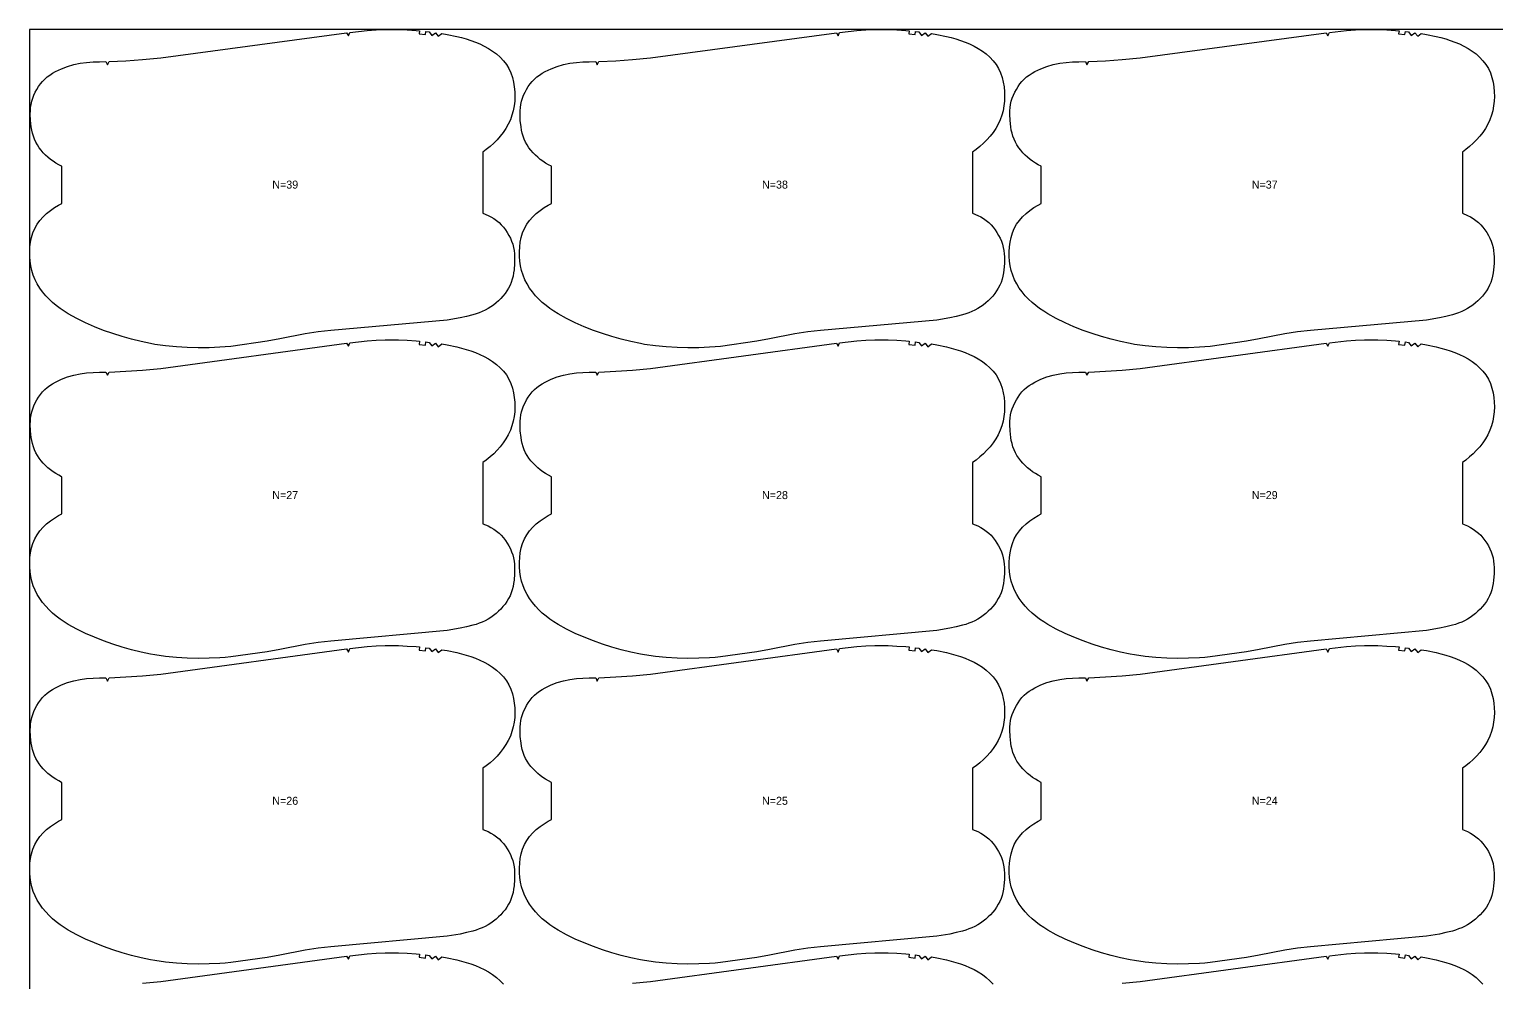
# Model space of a CAD drawing. Header units: inches. Extents: x 0 to 2044, y -95 to 1069.
# Drawn here: x 0 to 917, y 473 to 1069 of the extents above; entities that cross this region are included whole.
import ezdxf

# ---------------------------------------------------------------- set-up
doc = ezdxf.new("R2010")
doc.units = ezdxf.units.IN

msp = doc.modelspace()

# ---------------------------------------------------------------- linework, layer by layer
at = {"layer": '1'}
for points in [[(-0.2087, -94.9028), (2044.4475, -94.9028), (2044.4475, 1069.0008), (-0.2087, 1069.0008), (-0.2087, -94.9028)], [(241.3655, 1068.3598), (243.5704, 1068.1671), (243.3197, 1066.1828), (247.2881, 1065.6814), (247.5389, 1067.6656), (249.5231, 1067.4149), (251.2566, 1065.1799), (253.4915, 1066.9134), (255.225, 1064.6785), (257.46, 1066.412), (260.8331, 1065.8581), (266.8126, 1064.6025), (269.7756, 1063.8545), (272.7133, 1063.0165), (275.6169, 1062.08), (278.4787, 1061.0288), (281.288, 1059.8463), (284.03, 1058.5212), (286.6851, 1057.0459), (289.2383, 1055.4099), (291.6732, 1053.5983), (293.9493, 1051.6032), (296.0263, 1049.4206), (297.8661, 1047.0361), (299.4096, 1044.465), (300.65, 1041.7332), (301.6047, 1038.8964), (302.3072, 1035.9871), (302.7872, 1033.0329), (303.0633, 1030.0547), (303.1471, 1027.0719), (303.0283, 1024.0821), (302.693, 1021.1091), (302.1339, 1018.1731), (301.3372, 1015.2816), (300.3014, 1012.4702), (299.035, 1009.748), (297.5589, 1007.1307), (295.889, 1004.6193), (294.0451, 1002.2294), (292.0429, 999.9677), (289.9012, 997.83), (287.6399, 995.8114), (285.2783, 993.906), (283.1471, 992.3367), (283.1471, 954.114), (286.372, 952.7006), (288.2011, 951.7526), (289.9688, 950.7103), (291.6518, 949.5579), (293.2269, 948.2797), (294.6753, 946.868), (296.0044, 945.3383), (297.2259, 943.7141), (298.3516, 942.0188), (299.3883, 940.2709), (300.3201, 938.4747), (301.1265, 936.6297), (301.7868, 934.7353), (302.2877, 932.7908), (302.6423, 930.8097), (302.8712, 928.8059), (302.9954, 926.7927), (302.9877, 922.768), (302.6604, 918.7573), (302.3792, 916.7627), (302.0023, 914.7836), (301.5092, 912.8327), (300.8794, 910.9228), (300.1064, 909.0832), (299.1911, 907.3004), (298.145, 905.5787), (296.9798, 903.9223), (295.707, 902.3355), (294.3384, 900.8225), (292.8855, 899.3876), (291.3599, 898.035), (289.7542, 896.7564), (288.086, 895.5731), (286.3552, 894.4916), (284.5617, 893.5187), (282.7076, 892.6579), (280.803, 891.8983), (278.8604, 891.2264), (276.8921, 890.6279), (272.9062, 889.6027), (268.8804, 888.7569), (260.762, 887.3645), (188.1992, 880.8132), (180.1569, 879.9199), (172.1578, 878.6943), (156.2889, 875.5355), (148.329, 874.0943), (125.5792, 870.9218), (122.2031, 870.5956), (118.8176, 870.3614), (112.0402, 870.0689), (105.2575, 870), (98.4734, 870.1628), (91.6999, 870.5675), (84.9535, 871.2397), (78.2358, 872.1915), (75.5511, 872.6673), (69.5669, 873.8985), (63.63, 875.3644), (57.7577, 877.0451), (51.9422, 878.9066), (46.1846, 880.9337), (40.4991, 883.1438), (34.8986, 885.5705), (29.4283, 888.2549), (24.1273, 891.238), (21.555, 892.8543), (19.0489, 894.5666), (16.6216, 896.3875), (14.2905, 898.3252), (12.0747, 900.386), (9.994, 902.5756), (8.067, 904.899), (6.3095, 907.35), (4.7421, 909.9135), (3.3804, 912.5893), (2.2461, 915.3625), (1.3479, 918.2241), (0.6856, 921.1385), (0.2456, 924.0979), (0.0215, 927.0817), (0, 930.0655), (0.1709, 933.0516), (0.5464, 936.0209), (1.1458, 938.9531), (1.9999, 941.8219), (3.1431, 944.5958), (4.595, 947.2197), (6.3495, 949.6676), (8.3482, 951.922), (10.5525, 953.9963), (12.922, 955.8926), (15.4159, 957.6176), (18.0173, 959.1856), (20, 960.2316), (20, 983.4799), (19.9678, 983.4935), (18.141, 984.4025), (16.3732, 985.4223), (14.6643, 986.546), (13.0145, 987.7672), (11.4421, 989.0651), (9.9395, 990.4479), (8.5184, 991.9117), (7.1905, 993.4526), (5.9675, 995.0669), (4.8614, 996.7506), (3.8837, 998.5), (3.0463, 1000.3112), (2.3496, 1002.1977), (1.7879, 1004.13), (1.3414, 1006.0945), (0.99, 1008.078), (0.5215, 1012.0746), (0.3719, 1016.0965), (0.425, 1018.1129), (0.5831, 1020.1236), (0.8675, 1022.1158), (1.2995, 1024.0768), (1.8926, 1025.9934), (2.6334, 1027.8657), (3.5013, 1029.6936), (4.4757, 1031.477), (5.5409, 1033.211), (6.7044, 1034.8772), (7.9787, 1036.4528), (9.3764, 1037.9148), (10.9054, 1039.2477), (12.5467, 1040.4588), (14.2766, 1041.5628), (16.0711, 1042.5747), (19.7778, 1044.3577), (23.6167, 1045.8292), (27.5572, 1046.9857), (31.5688, 1047.8236), (35.5582, 1048.3468), (39.577, 1048.6346), (43.6159, 1048.7633), (47.6653, 1048.8094), (48.6137, 1046.8378), (49.6692, 1048.8877), (60.1296, 1049.3995), (70.5804, 1050.0795), (81.842, 1051.1214), (198.0418, 1066.8341), (199.151, 1064.953), (200.0273, 1067.0717), (210.7564, 1068.3005), (216.3901, 1068.7653), (222.0386, 1068.963), (227.6961, 1069.0008), (230.4248, 1068.9629), (235.8973, 1068.7014), (241.3655, 1068.3598)], [(547.3485, 1068.3598), (549.5534, 1068.1671), (549.3027, 1066.1828), (553.2711, 1065.6814), (553.5219, 1067.6656), (555.5061, 1067.4149), (557.2396, 1065.1799), (559.4745, 1066.9134), (561.208, 1064.6785), (563.443, 1066.412), (566.8161, 1065.8581), (572.7956, 1064.6025), (575.7586, 1063.8545), (578.6963, 1063.0165), (581.5999, 1062.08), (584.4617, 1061.0288), (587.271, 1059.8463), (590.013, 1058.5212), (592.6681, 1057.0459), (595.2213, 1055.4099), (597.6562, 1053.5983), (599.9323, 1051.6032), (602.0093, 1049.4206), (603.8491, 1047.0361), (605.3926, 1044.465), (606.633, 1041.7332), (607.5877, 1038.8964), (608.2902, 1035.9871), (608.7702, 1033.0329), (609.0463, 1030.0547), (609.1301, 1027.0719), (609.0113, 1024.0821), (608.676, 1021.1091), (608.1169, 1018.1731), (607.3202, 1015.2816), (606.2844, 1012.4702), (605.018, 1009.748), (603.5419, 1007.1307), (601.872, 1004.6193), (600.0281, 1002.2294), (598.0259, 999.9677), (595.8842, 997.83), (593.6229, 995.8114), (591.2613, 993.906), (589.1301, 992.3367), (589.1301, 954.114), (592.355, 952.7006), (594.1841, 951.7526), (595.9518, 950.7103), (597.6348, 949.5579), (599.2099, 948.2797), (600.6583, 946.868), (601.9874, 945.3383), (603.2089, 943.7141), (604.3346, 942.0188), (605.3713, 940.2709), (606.3031, 938.4747), (607.1095, 936.6297), (607.7698, 934.7353), (608.2707, 932.7908), (608.6253, 930.8097), (608.8542, 928.8059), (608.9784, 926.7927), (608.9707, 922.768), (608.6434, 918.7573), (608.3622, 916.7627), (607.9853, 914.7836), (607.4922, 912.8327), (606.8624, 910.9228), (606.0894, 909.0832), (605.1741, 907.3004), (604.128, 905.5787), (602.9628, 903.9223), (601.69, 902.3355), (600.3214, 900.8225), (598.8685, 899.3876), (597.3429, 898.035), (595.7372, 896.7564), (594.069, 895.5731), (592.3382, 894.4916), (590.5447, 893.5187), (588.6906, 892.6579), (586.786, 891.8983), (584.8434, 891.2264), (582.8751, 890.6279), (578.8892, 889.6027), (574.8634, 888.7569), (566.745, 887.3645), (494.1822, 880.8132), (486.1399, 879.9199), (478.1408, 878.6943), (462.2719, 875.5355), (454.312, 874.0943), (431.5622, 870.9218), (428.1861, 870.5956), (424.8006, 870.3614), (418.0232, 870.0689), (411.2405, 870), (404.4564, 870.1628), (397.6829, 870.5675), (390.9365, 871.2397), (384.2188, 872.1915), (381.5341, 872.6673), (375.5499, 873.8985), (369.613, 875.3644), (363.7407, 877.0451), (357.9252, 878.9066), (352.1676, 880.9337), (346.4821, 883.1438), (340.8816, 885.5705), (335.4113, 888.2549), (330.1103, 891.238), (327.538, 892.8543), (325.0319, 894.5666), (322.6046, 896.3875), (320.2735, 898.3252), (318.0577, 900.386), (315.977, 902.5756), (314.05, 904.899), (312.2925, 907.35), (310.7251, 909.9135), (309.3634, 912.5893), (308.2291, 915.3625), (307.3309, 918.2241), (306.6686, 921.1385), (306.2286, 924.0979), (306.0045, 927.0817), (305.983, 930.0655), (306.1539, 933.0516), (306.5294, 936.0209), (307.1288, 938.9531), (307.9829, 941.8219), (309.1261, 944.5958), (310.578, 947.2197), (312.3325, 949.6676), (314.3312, 951.922), (316.5355, 953.9963), (318.905, 955.8926), (321.3989, 957.6176), (324.0003, 959.1856), (325.983, 960.2316), (325.983, 983.4799), (325.9508, 983.4935), (324.124, 984.4025), (322.3562, 985.4223), (320.6473, 986.546), (318.9975, 987.7672), (317.4251, 989.0651), (315.9225, 990.4479), (314.5014, 991.9117), (313.1735, 993.4526), (311.9505, 995.0669), (310.8444, 996.7506), (309.8667, 998.5), (309.0293, 1000.3112), (308.3326, 1002.1977), (307.7709, 1004.13), (307.3244, 1006.0945), (306.973, 1008.078), (306.5045, 1012.0746), (306.3549, 1016.0965), (306.408, 1018.1129), (306.5661, 1020.1236), (306.8505, 1022.1158), (307.2825, 1024.0768), (307.8756, 1025.9934), (308.6164, 1027.8657), (309.4843, 1029.6936), (310.4587, 1031.477), (311.5239, 1033.211), (312.6874, 1034.8772), (313.9617, 1036.4528), (315.3594, 1037.9148), (316.8884, 1039.2477), (318.5297, 1040.4588), (320.2596, 1041.5628), (322.0541, 1042.5747), (325.7608, 1044.3577), (329.5997, 1045.8292), (333.5402, 1046.9857), (337.5518, 1047.8236), (341.5412, 1048.3468), (345.56, 1048.6346), (349.5989, 1048.7633), (353.6483, 1048.8094), (354.5967, 1046.8378), (355.6522, 1048.8877), (366.1126, 1049.3995), (376.5634, 1050.0795), (387.825, 1051.1214), (504.0248, 1066.8341), (505.134, 1064.953), (506.0103, 1067.0717), (516.7394, 1068.3005), (522.3731, 1068.7653), (528.0216, 1068.963), (533.6791, 1069.0008), (536.4078, 1068.9629), (541.8803, 1068.7014), (547.3485, 1068.3598)], [(853.3315, 1068.3598), (855.5364, 1068.1671), (855.2857, 1066.1828), (859.2541, 1065.6814), (859.5049, 1067.6656), (861.4891, 1067.4149), (863.2226, 1065.1799), (865.4575, 1066.9134), (867.191, 1064.6785), (869.426, 1066.412), (872.7991, 1065.8581), (878.7786, 1064.6025), (881.7416, 1063.8545), (884.6793, 1063.0165), (887.5829, 1062.08), (890.4447, 1061.0288), (893.254, 1059.8463), (895.996, 1058.5212), (898.6511, 1057.0459), (901.2043, 1055.4099), (903.6392, 1053.5983), (905.9153, 1051.6032), (907.9923, 1049.4206), (909.8321, 1047.0361), (911.3756, 1044.465), (912.616, 1041.7332), (913.5707, 1038.8964), (914.2732, 1035.9871), (914.7532, 1033.0329), (915.0293, 1030.0547), (915.1131, 1027.0719), (914.9943, 1024.0821), (914.659, 1021.1091), (914.0999, 1018.1731), (913.3032, 1015.2816), (912.2674, 1012.4702), (911.001, 1009.748), (909.5249, 1007.1307), (907.855, 1004.6193), (906.0111, 1002.2294), (904.0089, 999.9677), (901.8672, 997.83), (899.6059, 995.8114), (897.2443, 993.906), (895.1131, 992.3367), (895.1131, 954.114), (898.338, 952.7006), (900.1671, 951.7526), (901.9348, 950.7103), (903.6178, 949.5579), (905.1929, 948.2797), (906.6413, 946.868), (907.9704, 945.3383), (909.1919, 943.7141), (910.3176, 942.0188), (911.3543, 940.2709), (912.2861, 938.4747), (913.0925, 936.6297), (913.7528, 934.7353), (914.2537, 932.7908), (914.6083, 930.8097), (914.8372, 928.8059), (914.9614, 926.7927), (914.9537, 922.768), (914.6264, 918.7573), (914.3452, 916.7627), (913.9683, 914.7836), (913.4752, 912.8327), (912.8454, 910.9228), (912.0724, 909.0832), (911.1571, 907.3004), (910.111, 905.5787), (908.9458, 903.9223), (907.673, 902.3355), (906.3044, 900.8225), (904.8515, 899.3876), (903.3259, 898.035), (901.7202, 896.7564), (900.052, 895.5731), (898.3212, 894.4916), (896.5277, 893.5187), (894.6736, 892.6579), (892.769, 891.8983), (890.8264, 891.2264), (888.8581, 890.6279), (884.8722, 889.6027), (880.8464, 888.7569), (872.728, 887.3645), (800.1652, 880.8132), (792.1229, 879.9199), (784.1238, 878.6943), (768.2549, 875.5355), (760.295, 874.0943), (737.5452, 870.9218), (734.1691, 870.5956), (730.7836, 870.3614), (724.0062, 870.0689), (717.2235, 870), (710.4394, 870.1628), (703.6659, 870.5675), (696.9195, 871.2397), (690.2018, 872.1915), (687.5171, 872.6673), (681.5329, 873.8985), (675.596, 875.3644), (669.7237, 877.0451), (663.9082, 878.9066), (658.1506, 880.9337), (652.4651, 883.1438), (646.8646, 885.5705), (641.3943, 888.2549), (636.0933, 891.238), (633.521, 892.8543), (631.0149, 894.5666), (628.5876, 896.3875), (626.2565, 898.3252), (624.0407, 900.386), (621.96, 902.5756), (620.033, 904.899), (618.2755, 907.35), (616.7081, 909.9135), (615.3464, 912.5893), (614.2121, 915.3625), (613.3139, 918.2241), (612.6516, 921.1385), (612.2116, 924.0979), (611.9875, 927.0817), (611.966, 930.0655), (612.1369, 933.0516), (612.5124, 936.0209), (613.1118, 938.9531), (613.9659, 941.8219), (615.1091, 944.5958), (616.561, 947.2197), (618.3155, 949.6676), (620.3142, 951.922), (622.5185, 953.9963), (624.888, 955.8926), (627.3819, 957.6176), (629.9833, 959.1856), (631.966, 960.2316), (631.966, 983.4799), (631.9338, 983.4935), (630.107, 984.4025), (628.3392, 985.4223), (626.6303, 986.546), (624.9805, 987.7672), (623.4081, 989.0651), (621.9055, 990.4479), (620.4844, 991.9117), (619.1565, 993.4526), (617.9335, 995.0669), (616.8274, 996.7506), (615.8497, 998.5), (615.0123, 1000.3112), (614.3156, 1002.1977), (613.7539, 1004.13), (613.3074, 1006.0945), (612.956, 1008.078), (612.4875, 1012.0746), (612.3379, 1016.0965), (612.391, 1018.1129), (612.5491, 1020.1236), (612.8335, 1022.1158), (613.2655, 1024.0768), (613.8586, 1025.9934), (614.5994, 1027.8657), (615.4673, 1029.6936), (616.4417, 1031.477), (617.5069, 1033.211), (618.6704, 1034.8772), (619.9447, 1036.4528), (621.3424, 1037.9148), (622.8714, 1039.2477), (624.5127, 1040.4588), (626.2426, 1041.5628), (628.0371, 1042.5747), (631.7438, 1044.3577), (635.5827, 1045.8292), (639.5232, 1046.9857), (643.5348, 1047.8236), (647.5242, 1048.3468), (651.543, 1048.6346), (655.5819, 1048.7633), (659.6313, 1048.8094), (660.5797, 1046.8378), (661.6352, 1048.8877), (672.0956, 1049.3995), (682.5464, 1050.0795), (693.808, 1051.1214), (810.0078, 1066.8341), (811.117, 1064.953), (811.9933, 1067.0717), (822.7224, 1068.3005), (828.3561, 1068.7653), (834.0046, 1068.963), (839.6621, 1069.0008), (842.3908, 1068.9629), (847.8633, 1068.7014), (853.3315, 1068.3598)], [(241.3655, 874.3598), (243.5704, 874.1671), (243.3197, 872.1828), (247.2881, 871.6814), (247.5389, 873.6656), (249.5231, 873.4149), (251.2566, 871.1799), (253.4915, 872.9134), (255.225, 870.6785), (257.46, 872.412), (260.8331, 871.8581), (266.8126, 870.6025), (269.7756, 869.8545), (272.7133, 869.0165), (275.6169, 868.08), (278.4787, 867.0288), (281.288, 865.8463), (284.03, 864.5212), (286.6851, 863.0459), (289.2383, 861.4099), (291.6732, 859.5983), (293.9493, 857.6032), (296.0263, 855.4206), (297.8661, 853.0361), (299.4096, 850.465), (300.65, 847.7332), (301.6047, 844.8964), (302.3072, 841.9871), (302.7872, 839.0329), (303.0633, 836.0547), (303.1471, 833.0719), (303.0283, 830.0821), (302.693, 827.1091), (302.1339, 824.1731), (301.3372, 821.2816), (300.3014, 818.4702), (299.035, 815.748), (297.5589, 813.1307), (295.889, 810.6193), (294.0451, 808.2294), (292.0429, 805.9677), (289.9012, 803.83), (287.6399, 801.8114), (285.2783, 799.906), (283.1471, 798.3367), (283.1471, 760.114), (286.372, 758.7006), (288.2011, 757.7526), (289.9688, 756.7103), (291.6518, 755.5579), (293.2269, 754.2797), (294.6753, 752.868), (296.0044, 751.3383), (297.2259, 749.7141), (298.3516, 748.0188), (299.3883, 746.2709), (300.3201, 744.4747), (301.1265, 742.6297), (301.7868, 740.7353), (302.2877, 738.7908), (302.6423, 736.8097), (302.8712, 734.8059), (302.9954, 732.7927), (302.9877, 728.768), (302.6604, 724.7573), (302.3792, 722.7627), (302.0023, 720.7836), (301.5092, 718.8327), (300.8794, 716.9228), (300.1064, 715.0832), (299.1911, 713.3004), (298.145, 711.5787), (296.9798, 709.9223), (295.707, 708.3355), (294.3384, 706.8225), (292.8855, 705.3876), (291.3599, 704.035), (289.7542, 702.7564), (288.086, 701.5731), (286.3552, 700.4916), (284.5617, 699.5187), (282.7076, 698.6579), (280.803, 697.8983), (278.8604, 697.2264), (276.8921, 696.6279), (272.9062, 695.6027), (268.8804, 694.7569), (260.762, 693.3645), (188.1992, 686.8132), (180.1569, 685.9199), (172.1578, 684.6943), (156.2889, 681.5355), (148.329, 680.0943), (125.5792, 676.9218), (122.2031, 676.5956), (118.8176, 676.3614), (112.0402, 676.0689), (105.2575, 676), (98.4734, 676.1628), (91.6999, 676.5675), (84.9535, 677.2397), (78.2358, 678.1915), (75.5511, 678.6673), (69.5669, 679.8985), (63.63, 681.3644), (57.7577, 683.0451), (51.9422, 684.9066), (46.1846, 686.9337), (40.4991, 689.1438), (34.8986, 691.5705), (29.4283, 694.2549), (24.1273, 697.238), (21.555, 698.8543), (19.0489, 700.5666), (16.6216, 702.3875), (14.2905, 704.3252), (12.0747, 706.386), (9.994, 708.5756), (8.067, 710.899), (6.3095, 713.35), (4.7421, 715.9135), (3.3804, 718.5893), (2.2461, 721.3625), (1.3479, 724.2241), (0.6856, 727.1385), (0.2456, 730.0979), (0.0215, 733.0817), (0, 736.0655), (0.1709, 739.0516), (0.5464, 742.0209), (1.1458, 744.9531), (1.9999, 747.8219), (3.1431, 750.5958), (4.595, 753.2197), (6.3495, 755.6676), (8.3482, 757.922), (10.5525, 759.9963), (12.922, 761.8926), (15.4159, 763.6176), (18.0173, 765.1856), (20, 766.2316), (20, 789.4799), (19.9678, 789.4935), (18.141, 790.4025), (16.3732, 791.4223), (14.6643, 792.546), (13.0145, 793.7672), (11.4421, 795.0651), (9.9395, 796.4479), (8.5184, 797.9117), (7.1905, 799.4526), (5.9675, 801.0669), (4.8614, 802.7506), (3.8837, 804.5), (3.0463, 806.3112), (2.3496, 808.1977), (1.7879, 810.13), (1.3414, 812.0945), (0.99, 814.078), (0.5215, 818.0746), (0.3719, 822.0965), (0.425, 824.1129), (0.5831, 826.1236), (0.8675, 828.1158), (1.2995, 830.0768), (1.8926, 831.9934), (2.6334, 833.8657), (3.5013, 835.6936), (4.4757, 837.477), (5.5409, 839.211), (6.7044, 840.8772), (7.9787, 842.4528), (9.3764, 843.9148), (10.9054, 845.2477), (12.5467, 846.4588), (14.2766, 847.5628), (16.0711, 848.5747), (19.7778, 850.3577), (23.6167, 851.8292), (27.5572, 852.9857), (31.5688, 853.8236), (35.5582, 854.3468), (39.577, 854.6346), (43.6159, 854.7633), (47.6653, 854.8094), (48.6137, 852.8378), (49.6692, 854.8877), (60.1296, 855.3995), (70.5804, 856.0795), (81.842, 857.1214), (198.0418, 872.8341), (199.151, 870.953), (200.0273, 873.0717), (210.7564, 874.3005), (216.3901, 874.7653), (222.0386, 874.963), (227.6961, 875.0008), (230.4248, 874.9629), (235.8973, 874.7014), (241.3655, 874.3598)], [(547.3485, 874.3598), (549.5534, 874.1671), (549.3027, 872.1828), (553.2711, 871.6814), (553.5219, 873.6656), (555.5061, 873.4149), (557.2396, 871.1799), (559.4745, 872.9134), (561.208, 870.6785), (563.443, 872.412), (566.8161, 871.8581), (572.7956, 870.6025), (575.7586, 869.8545), (578.6963, 869.0165), (581.5999, 868.08), (584.4617, 867.0288), (587.271, 865.8463), (590.013, 864.5212), (592.6681, 863.0459), (595.2213, 861.4099), (597.6562, 859.5983), (599.9323, 857.6032), (602.0093, 855.4206), (603.8491, 853.0361), (605.3926, 850.465), (606.633, 847.7332), (607.5877, 844.8964), (608.2902, 841.9871), (608.7702, 839.0329), (609.0463, 836.0547), (609.1301, 833.0719), (609.0113, 830.0821), (608.676, 827.1091), (608.1169, 824.1731), (607.3202, 821.2816), (606.2844, 818.4702), (605.018, 815.748), (603.5419, 813.1307), (601.872, 810.6193), (600.0281, 808.2294), (598.0259, 805.9677), (595.8842, 803.83), (593.6229, 801.8114), (591.2613, 799.906), (589.1301, 798.3367), (589.1301, 760.114), (592.355, 758.7006), (594.1841, 757.7526), (595.9518, 756.7103), (597.6348, 755.5579), (599.2099, 754.2797), (600.6583, 752.868), (601.9874, 751.3383), (603.2089, 749.7141), (604.3346, 748.0188), (605.3713, 746.2709), (606.3031, 744.4747), (607.1095, 742.6297), (607.7698, 740.7353), (608.2707, 738.7908), (608.6253, 736.8097), (608.8542, 734.8059), (608.9784, 732.7927), (608.9707, 728.768), (608.6434, 724.7573), (608.3622, 722.7627), (607.9853, 720.7836), (607.4922, 718.8327), (606.8624, 716.9228), (606.0894, 715.0832), (605.1741, 713.3004), (604.128, 711.5787), (602.9628, 709.9223), (601.69, 708.3355), (600.3214, 706.8225), (598.8685, 705.3876), (597.3429, 704.035), (595.7372, 702.7564), (594.069, 701.5731), (592.3382, 700.4916), (590.5447, 699.5187), (588.6906, 698.6579), (586.786, 697.8983), (584.8434, 697.2264), (582.8751, 696.6279), (578.8892, 695.6027), (574.8634, 694.7569), (566.745, 693.3645), (494.1822, 686.8132), (486.1399, 685.9199), (478.1408, 684.6943), (462.2719, 681.5355), (454.312, 680.0943), (431.5622, 676.9218), (428.1861, 676.5956), (424.8006, 676.3614), (418.0232, 676.0689), (411.2405, 676), (404.4564, 676.1628), (397.6829, 676.5675), (390.9365, 677.2397), (384.2188, 678.1915), (381.5341, 678.6673), (375.5499, 679.8985), (369.613, 681.3644), (363.7407, 683.0451), (357.9252, 684.9066), (352.1676, 686.9337), (346.4821, 689.1438), (340.8816, 691.5705), (335.4113, 694.2549), (330.1103, 697.238), (327.538, 698.8543), (325.0319, 700.5666), (322.6046, 702.3875), (320.2735, 704.3252), (318.0577, 706.386), (315.977, 708.5756), (314.05, 710.899), (312.2925, 713.35), (310.7251, 715.9135), (309.3634, 718.5893), (308.2291, 721.3625), (307.3309, 724.2241), (306.6686, 727.1385), (306.2286, 730.0979), (306.0045, 733.0817), (305.983, 736.0655), (306.1539, 739.0516), (306.5294, 742.0209), (307.1288, 744.9531), (307.9829, 747.8219), (309.1261, 750.5958), (310.578, 753.2197), (312.3325, 755.6676), (314.3312, 757.922), (316.5355, 759.9963), (318.905, 761.8926), (321.3989, 763.6176), (324.0003, 765.1856), (325.983, 766.2316), (325.983, 789.4799), (325.9508, 789.4935), (324.124, 790.4025), (322.3562, 791.4223), (320.6473, 792.546), (318.9975, 793.7672), (317.4251, 795.0651), (315.9225, 796.4479), (314.5014, 797.9117), (313.1735, 799.4526), (311.9505, 801.0669), (310.8444, 802.7506), (309.8667, 804.5), (309.0293, 806.3112), (308.3326, 808.1977), (307.7709, 810.13), (307.3244, 812.0945), (306.973, 814.078), (306.5045, 818.0746), (306.3549, 822.0965), (306.408, 824.1129), (306.5661, 826.1236), (306.8505, 828.1158), (307.2825, 830.0768), (307.8756, 831.9934), (308.6164, 833.8657), (309.4843, 835.6936), (310.4587, 837.477), (311.5239, 839.211), (312.6874, 840.8772), (313.9617, 842.4528), (315.3594, 843.9148), (316.8884, 845.2477), (318.5297, 846.4588), (320.2596, 847.5628), (322.0541, 848.5747), (325.7608, 850.3577), (329.5997, 851.8292), (333.5402, 852.9857), (337.5518, 853.8236), (341.5412, 854.3468), (345.56, 854.6346), (349.5989, 854.7633), (353.6483, 854.8094), (354.5967, 852.8378), (355.6522, 854.8877), (366.1126, 855.3995), (376.5634, 856.0795), (387.825, 857.1214), (504.0248, 872.8341), (505.134, 870.953), (506.0103, 873.0717), (516.7394, 874.3005), (522.3731, 874.7653), (528.0216, 874.963), (533.6791, 875.0008), (536.4078, 874.9629), (541.8803, 874.7014), (547.3485, 874.3598)], [(853.3315, 874.3598), (855.5364, 874.1671), (855.2857, 872.1828), (859.2541, 871.6814), (859.5049, 873.6656), (861.4891, 873.4149), (863.2226, 871.1799), (865.4575, 872.9134), (867.191, 870.6785), (869.426, 872.412), (872.7991, 871.8581), (878.7786, 870.6025), (881.7416, 869.8545), (884.6793, 869.0165), (887.5829, 868.08), (890.4447, 867.0288), (893.254, 865.8463), (895.996, 864.5212), (898.6511, 863.0459), (901.2043, 861.4099), (903.6392, 859.5983), (905.9153, 857.6032), (907.9923, 855.4206), (909.8321, 853.0361), (911.3756, 850.465), (912.616, 847.7332), (913.5707, 844.8964), (914.2732, 841.9871), (914.7532, 839.0329), (915.0293, 836.0547), (915.1131, 833.0719), (914.9943, 830.0821), (914.659, 827.1091), (914.0999, 824.1731), (913.3032, 821.2816), (912.2674, 818.4702), (911.001, 815.748), (909.5249, 813.1307), (907.855, 810.6193), (906.0111, 808.2294), (904.0089, 805.9677), (901.8672, 803.83), (899.6059, 801.8114), (897.2443, 799.906), (895.1131, 798.3367), (895.1131, 760.114), (898.338, 758.7006), (900.1671, 757.7526), (901.9348, 756.7103), (903.6178, 755.5579), (905.1929, 754.2797), (906.6413, 752.868), (907.9704, 751.3383), (909.1919, 749.7141), (910.3176, 748.0188), (911.3543, 746.2709), (912.2861, 744.4747), (913.0925, 742.6297), (913.7528, 740.7353), (914.2537, 738.7908), (914.6083, 736.8097), (914.8372, 734.8059), (914.9614, 732.7927), (914.9537, 728.768), (914.6264, 724.7573), (914.3452, 722.7627), (913.9683, 720.7836), (913.4752, 718.8327), (912.8454, 716.9228), (912.0724, 715.0832), (911.1571, 713.3004), (910.111, 711.5787), (908.9458, 709.9223), (907.673, 708.3355), (906.3044, 706.8225), (904.8515, 705.3876), (903.3259, 704.035), (901.7202, 702.7564), (900.052, 701.5731), (898.3212, 700.4916), (896.5277, 699.5187), (894.6736, 698.6579), (892.769, 697.8983), (890.8264, 697.2264), (888.8581, 696.6279), (884.8722, 695.6027), (880.8464, 694.7569), (872.728, 693.3645), (800.1652, 686.8132), (792.1229, 685.9199), (784.1238, 684.6943), (768.2549, 681.5355), (760.295, 680.0943), (737.5452, 676.9218), (734.1691, 676.5956), (730.7836, 676.3614), (724.0062, 676.0689), (717.2235, 676), (710.4394, 676.1628), (703.6659, 676.5675), (696.9195, 677.2397), (690.2018, 678.1915), (687.5171, 678.6673), (681.5329, 679.8985), (675.596, 681.3644), (669.7237, 683.0451), (663.9082, 684.9066), (658.1506, 686.9337), (652.4651, 689.1438), (646.8646, 691.5705), (641.3943, 694.2549), (636.0933, 697.238), (633.521, 698.8543), (631.0149, 700.5666), (628.5876, 702.3875), (626.2565, 704.3252), (624.0407, 706.386), (621.96, 708.5756), (620.033, 710.899), (618.2755, 713.35), (616.7081, 715.9135), (615.3464, 718.5893), (614.2121, 721.3625), (613.3139, 724.2241), (612.6516, 727.1385), (612.2116, 730.0979), (611.9875, 733.0817), (611.966, 736.0655), (612.1369, 739.0516), (612.5124, 742.0209), (613.1118, 744.9531), (613.9659, 747.8219), (615.1091, 750.5958), (616.561, 753.2197), (618.3155, 755.6676), (620.3142, 757.922), (622.5185, 759.9963), (624.888, 761.8926), (627.3819, 763.6176), (629.9833, 765.1856), (631.966, 766.2316), (631.966, 789.4799), (631.9338, 789.4935), (630.107, 790.4025), (628.3392, 791.4223), (626.6303, 792.546), (624.9805, 793.7672), (623.4081, 795.0651), (621.9055, 796.4479), (620.4844, 797.9117), (619.1565, 799.4526), (617.9335, 801.0669), (616.8274, 802.7506), (615.8497, 804.5), (615.0123, 806.3112), (614.3156, 808.1977), (613.7539, 810.13), (613.3074, 812.0945), (612.956, 814.078), (612.4875, 818.0746), (612.3379, 822.0965), (612.391, 824.1129), (612.5491, 826.1236), (612.8335, 828.1158), (613.2655, 830.0768), (613.8586, 831.9934), (614.5994, 833.8657), (615.4673, 835.6936), (616.4417, 837.477), (617.5069, 839.211), (618.6704, 840.8772), (619.9447, 842.4528), (621.3424, 843.9148), (622.8714, 845.2477), (624.5127, 846.4588), (626.2426, 847.5628), (628.0371, 848.5747), (631.7438, 850.3577), (635.5827, 851.8292), (639.5232, 852.9857), (643.5348, 853.8236), (647.5242, 854.3468), (651.543, 854.6346), (655.5819, 854.7633), (659.6313, 854.8094), (660.5797, 852.8378), (661.6352, 854.8877), (672.0956, 855.3995), (682.5464, 856.0795), (693.808, 857.1214), (810.0078, 872.8341), (811.117, 870.953), (811.9933, 873.0717), (822.7224, 874.3005), (828.3561, 874.7653), (834.0046, 874.963), (839.6621, 875.0008), (842.3908, 874.9629), (847.8633, 874.7014), (853.3315, 874.3598)], [(241.3655, 683.3598), (243.5704, 683.1671), (243.3197, 681.1828), (247.2881, 680.6814), (247.5389, 682.6656), (249.5231, 682.4149), (251.2566, 680.1799), (253.4915, 681.9134), (255.225, 679.6785), (257.46, 681.412), (260.8331, 680.8581), (266.8126, 679.6025), (269.7756, 678.8545), (272.7133, 678.0165), (275.6169, 677.08), (278.4787, 676.0288), (281.288, 674.8463), (284.03, 673.5212), (286.6851, 672.0459), (289.2383, 670.4099), (291.6732, 668.5983), (293.9493, 666.6032), (296.0263, 664.4206), (297.8661, 662.0361), (299.4096, 659.465), (300.65, 656.7332), (301.6047, 653.8964), (302.3072, 650.9871), (302.7872, 648.0329), (303.0633, 645.0547), (303.1471, 642.0719), (303.0283, 639.0821), (302.693, 636.1091), (302.1339, 633.1731), (301.3372, 630.2816), (300.3014, 627.4702), (299.035, 624.748), (297.5589, 622.1307), (295.889, 619.6193), (294.0451, 617.2294), (292.0429, 614.9677), (289.9012, 612.83), (287.6399, 610.8114), (285.2783, 608.906), (283.1471, 607.3367), (283.1471, 569.114), (286.372, 567.7006), (288.2011, 566.7526), (289.9688, 565.7103), (291.6518, 564.5579), (293.2269, 563.2797), (294.6753, 561.868), (296.0044, 560.3383), (297.2259, 558.7141), (298.3516, 557.0188), (299.3883, 555.2709), (300.3201, 553.4747), (301.1265, 551.6297), (301.7868, 549.7353), (302.2877, 547.7908), (302.6423, 545.8097), (302.8712, 543.8059), (302.9954, 541.7927), (302.9877, 537.768), (302.6604, 533.7573), (302.3792, 531.7627), (302.0023, 529.7836), (301.5092, 527.8327), (300.8794, 525.9228), (300.1064, 524.0832), (299.1911, 522.3004), (298.145, 520.5787), (296.9798, 518.9223), (295.707, 517.3355), (294.3384, 515.8225), (292.8855, 514.3876), (291.3599, 513.035), (289.7542, 511.7564), (288.086, 510.5731), (286.3552, 509.4916), (284.5617, 508.5187), (282.7076, 507.6579), (280.803, 506.8983), (278.8604, 506.2264), (276.8921, 505.6279), (272.9062, 504.6027), (268.8804, 503.7569), (260.762, 502.3645), (188.1992, 495.8132), (180.1569, 494.9199), (172.1578, 493.6943), (156.2889, 490.5355), (148.329, 489.0943), (125.5792, 485.9218), (122.2031, 485.5956), (118.8176, 485.3614), (112.0402, 485.0689), (105.2575, 485), (98.4734, 485.1628), (91.6999, 485.5675), (84.9535, 486.2397), (78.2358, 487.1915), (75.5511, 487.6673), (69.5669, 488.8985), (63.63, 490.3644), (57.7577, 492.0451), (51.9422, 493.9066), (46.1846, 495.9337), (40.4991, 498.1438), (34.8986, 500.5705), (29.4283, 503.2549), (24.1273, 506.238), (21.555, 507.8543), (19.0489, 509.5666), (16.6216, 511.3875), (14.2905, 513.3252), (12.0747, 515.386), (9.994, 517.5756), (8.067, 519.899), (6.3095, 522.35), (4.7421, 524.9135), (3.3804, 527.5893), (2.2461, 530.3625), (1.3479, 533.2241), (0.6856, 536.1385), (0.2456, 539.0979), (0.0215, 542.0817), (0, 545.0655), (0.1709, 548.0516), (0.5464, 551.0209), (1.1458, 553.9531), (1.9999, 556.8219), (3.1431, 559.5958), (4.595, 562.2197), (6.3495, 564.6676), (8.3482, 566.922), (10.5525, 568.9963), (12.922, 570.8926), (15.4159, 572.6176), (18.0173, 574.1856), (20, 575.2316), (20, 598.4799), (19.9678, 598.4935), (18.141, 599.4025), (16.3732, 600.4223), (14.6643, 601.546), (13.0145, 602.7672), (11.4421, 604.0651), (9.9395, 605.4479), (8.5184, 606.9117), (7.1905, 608.4526), (5.9675, 610.0669), (4.8614, 611.7506), (3.8837, 613.5), (3.0463, 615.3112), (2.3496, 617.1977), (1.7879, 619.13), (1.3414, 621.0945), (0.99, 623.078), (0.5215, 627.0746), (0.3719, 631.0965), (0.425, 633.1129), (0.5831, 635.1236), (0.8675, 637.1158), (1.2995, 639.0768), (1.8926, 640.9934), (2.6334, 642.8657), (3.5013, 644.6936), (4.4757, 646.477), (5.5409, 648.211), (6.7044, 649.8772), (7.9787, 651.4528), (9.3764, 652.9148), (10.9054, 654.2477), (12.5467, 655.4588), (14.2766, 656.5628), (16.0711, 657.5747), (19.7778, 659.3577), (23.6167, 660.8292), (27.5572, 661.9857), (31.5688, 662.8236), (35.5582, 663.3468), (39.577, 663.6346), (43.6159, 663.7633), (47.6653, 663.8094), (48.6137, 661.8378), (49.6692, 663.8877), (60.1296, 664.3995), (70.5804, 665.0795), (81.842, 666.1214), (198.0418, 681.8341), (199.151, 679.953), (200.0273, 682.0717), (210.7564, 683.3005), (216.3901, 683.7653), (222.0386, 683.963), (227.6961, 684.0008), (230.4248, 683.9629), (235.8973, 683.7014), (241.3655, 683.3598)], [(547.3485, 683.3598), (549.5534, 683.1671), (549.3027, 681.1828), (553.2711, 680.6814), (553.5219, 682.6656), (555.5061, 682.4149), (557.2396, 680.1799), (559.4745, 681.9134), (561.208, 679.6785), (563.443, 681.412), (566.8161, 680.8581), (572.7956, 679.6025), (575.7586, 678.8545), (578.6963, 678.0165), (581.5999, 677.08), (584.4617, 676.0288), (587.271, 674.8463), (590.013, 673.5212), (592.6681, 672.0459), (595.2213, 670.4099), (597.6562, 668.5983), (599.9323, 666.6032), (602.0093, 664.4206), (603.8491, 662.0361), (605.3926, 659.465), (606.633, 656.7332), (607.5877, 653.8964), (608.2902, 650.9871), (608.7702, 648.0329), (609.0463, 645.0547), (609.1301, 642.0719), (609.0113, 639.0821), (608.676, 636.1091), (608.1169, 633.1731), (607.3202, 630.2816), (606.2844, 627.4702), (605.018, 624.748), (603.5419, 622.1307), (601.872, 619.6193), (600.0281, 617.2294), (598.0259, 614.9677), (595.8842, 612.83), (593.6229, 610.8114), (591.2613, 608.906), (589.1301, 607.3367), (589.1301, 569.114), (592.355, 567.7006), (594.1841, 566.7526), (595.9518, 565.7103), (597.6348, 564.5579), (599.2099, 563.2797), (600.6583, 561.868), (601.9874, 560.3383), (603.2089, 558.7141), (604.3346, 557.0188), (605.3713, 555.2709), (606.3031, 553.4747), (607.1095, 551.6297), (607.7698, 549.7353), (608.2707, 547.7908), (608.6253, 545.8097), (608.8542, 543.8059), (608.9784, 541.7927), (608.9707, 537.768), (608.6434, 533.7573), (608.3622, 531.7627), (607.9853, 529.7836), (607.4922, 527.8327), (606.8624, 525.9228), (606.0894, 524.0832), (605.1741, 522.3004), (604.128, 520.5787), (602.9628, 518.9223), (601.69, 517.3355), (600.3214, 515.8225), (598.8685, 514.3876), (597.3429, 513.035), (595.7372, 511.7564), (594.069, 510.5731), (592.3382, 509.4916), (590.5447, 508.5187), (588.6906, 507.6579), (586.786, 506.8983), (584.8434, 506.2264), (582.8751, 505.6279), (578.8892, 504.6027), (574.8634, 503.7569), (566.745, 502.3645), (494.1822, 495.8132), (486.1399, 494.9199), (478.1408, 493.6943), (462.2719, 490.5355), (454.312, 489.0943), (431.5622, 485.9218), (428.1861, 485.5956), (424.8006, 485.3614), (418.0232, 485.0689), (411.2405, 485), (404.4564, 485.1628), (397.6829, 485.5675), (390.9365, 486.2397), (384.2188, 487.1915), (381.5341, 487.6673), (375.5499, 488.8985), (369.613, 490.3644), (363.7407, 492.0451), (357.9252, 493.9066), (352.1676, 495.9337), (346.4821, 498.1438), (340.8816, 500.5705), (335.4113, 503.2549), (330.1103, 506.238), (327.538, 507.8543), (325.0319, 509.5666), (322.6046, 511.3875), (320.2735, 513.3252), (318.0577, 515.386), (315.977, 517.5756), (314.05, 519.899), (312.2925, 522.35), (310.7251, 524.9135), (309.3634, 527.5893), (308.2291, 530.3625), (307.3309, 533.2241), (306.6686, 536.1385), (306.2286, 539.0979), (306.0045, 542.0817), (305.983, 545.0655), (306.1539, 548.0516), (306.5294, 551.0209), (307.1288, 553.9531), (307.9829, 556.8219), (309.1261, 559.5958), (310.578, 562.2197), (312.3325, 564.6676), (314.3312, 566.922), (316.5355, 568.9963), (318.905, 570.8926), (321.3989, 572.6176), (324.0003, 574.1856), (325.983, 575.2316), (325.983, 598.4799), (325.9508, 598.4935), (324.124, 599.4025), (322.3562, 600.4223), (320.6473, 601.546), (318.9975, 602.7672), (317.4251, 604.0651), (315.9225, 605.4479), (314.5014, 606.9117), (313.1735, 608.4526), (311.9505, 610.0669), (310.8444, 611.7506), (309.8667, 613.5), (309.0293, 615.3112), (308.3326, 617.1977), (307.7709, 619.13), (307.3244, 621.0945), (306.973, 623.078), (306.5045, 627.0746), (306.3549, 631.0965), (306.408, 633.1129), (306.5661, 635.1236), (306.8505, 637.1158), (307.2825, 639.0768), (307.8756, 640.9934), (308.6164, 642.8657), (309.4843, 644.6936), (310.4587, 646.477), (311.5239, 648.211), (312.6874, 649.8772), (313.9617, 651.4528), (315.3594, 652.9148), (316.8884, 654.2477), (318.5297, 655.4588), (320.2596, 656.5628), (322.0541, 657.5747), (325.7608, 659.3577), (329.5997, 660.8292), (333.5402, 661.9857), (337.5518, 662.8236), (341.5412, 663.3468), (345.56, 663.6346), (349.5989, 663.7633), (353.6483, 663.8094), (354.5967, 661.8378), (355.6522, 663.8877), (366.1126, 664.3995), (376.5634, 665.0795), (387.825, 666.1214), (504.0248, 681.8341), (505.134, 679.953), (506.0103, 682.0717), (516.7394, 683.3005), (522.3731, 683.7653), (528.0216, 683.963), (533.6791, 684.0008), (536.4078, 683.9629), (541.8803, 683.7014), (547.3485, 683.3598)], [(853.3315, 683.3598), (855.5364, 683.1671), (855.2857, 681.1828), (859.2541, 680.6814), (859.5049, 682.6656), (861.4891, 682.4149), (863.2226, 680.1799), (865.4575, 681.9134), (867.191, 679.6785), (869.426, 681.412), (872.7991, 680.8581), (878.7786, 679.6025), (881.7416, 678.8545), (884.6793, 678.0165), (887.5829, 677.08), (890.4447, 676.0288), (893.254, 674.8463), (895.996, 673.5212), (898.6511, 672.0459), (901.2043, 670.4099), (903.6392, 668.5983), (905.9153, 666.6032), (907.9923, 664.4206), (909.8321, 662.0361), (911.3756, 659.465), (912.616, 656.7332), (913.5707, 653.8964), (914.2732, 650.9871), (914.7532, 648.0329), (915.0293, 645.0547), (915.1131, 642.0719), (914.9943, 639.0821), (914.659, 636.1091), (914.0999, 633.1731), (913.3032, 630.2816), (912.2674, 627.4702), (911.001, 624.748), (909.5249, 622.1307), (907.855, 619.6193), (906.0111, 617.2294), (904.0089, 614.9677), (901.8672, 612.83), (899.6059, 610.8114), (897.2443, 608.906), (895.1131, 607.3367), (895.1131, 569.114), (898.338, 567.7006), (900.1671, 566.7526), (901.9348, 565.7103), (903.6178, 564.5579), (905.1929, 563.2797), (906.6413, 561.868), (907.9704, 560.3383), (909.1919, 558.7141), (910.3176, 557.0188), (911.3543, 555.2709), (912.2861, 553.4747), (913.0925, 551.6297), (913.7528, 549.7353), (914.2537, 547.7908), (914.6083, 545.8097), (914.8372, 543.8059), (914.9614, 541.7927), (914.9537, 537.768), (914.6264, 533.7573), (914.3452, 531.7627), (913.9683, 529.7836), (913.4752, 527.8327), (912.8454, 525.9228), (912.0724, 524.0832), (911.1571, 522.3004), (910.111, 520.5787), (908.9458, 518.9223), (907.673, 517.3355), (906.3044, 515.8225), (904.8515, 514.3876), (903.3259, 513.035), (901.7202, 511.7564), (900.052, 510.5731), (898.3212, 509.4916), (896.5277, 508.5187), (894.6736, 507.6579), (892.769, 506.8983), (890.8264, 506.2264), (888.8581, 505.6279), (884.8722, 504.6027), (880.8464, 503.7569), (872.728, 502.3645), (800.1652, 495.8132), (792.1229, 494.9199), (784.1238, 493.6943), (768.2549, 490.5355), (760.295, 489.0943), (737.5452, 485.9218), (734.1691, 485.5956), (730.7836, 485.3614), (724.0062, 485.0689), (717.2235, 485), (710.4394, 485.1628), (703.6659, 485.5675), (696.9195, 486.2397), (690.2018, 487.1915), (687.5171, 487.6673), (681.5329, 488.8985), (675.596, 490.3644), (669.7237, 492.0451), (663.9082, 493.9066), (658.1506, 495.9337), (652.4651, 498.1438), (646.8646, 500.5705), (641.3943, 503.2549), (636.0933, 506.238), (633.521, 507.8543), (631.0149, 509.5666), (628.5876, 511.3875), (626.2565, 513.3252), (624.0407, 515.386), (621.96, 517.5756), (620.033, 519.899), (618.2755, 522.35), (616.7081, 524.9135), (615.3464, 527.5893), (614.2121, 530.3625), (613.3139, 533.2241), (612.6516, 536.1385), (612.2116, 539.0979), (611.9875, 542.0817), (611.966, 545.0655), (612.1369, 548.0516), (612.5124, 551.0209), (613.1118, 553.9531), (613.9659, 556.8219), (615.1091, 559.5958), (616.561, 562.2197), (618.3155, 564.6676), (620.3142, 566.922), (622.5185, 568.9963), (624.888, 570.8926), (627.3819, 572.6176), (629.9833, 574.1856), (631.966, 575.2316), (631.966, 598.4799), (631.9338, 598.4935), (630.107, 599.4025), (628.3392, 600.4223), (626.6303, 601.546), (624.9805, 602.7672), (623.4081, 604.0651), (621.9055, 605.4479), (620.4844, 606.9117), (619.1565, 608.4526), (617.9335, 610.0669), (616.8274, 611.7506), (615.8497, 613.5), (615.0123, 615.3112), (614.3156, 617.1977), (613.7539, 619.13), (613.3074, 621.0945), (612.956, 623.078), (612.4875, 627.0746), (612.3379, 631.0965), (612.391, 633.1129), (612.5491, 635.1236), (612.8335, 637.1158), (613.2655, 639.0768), (613.8586, 640.9934), (614.5994, 642.8657), (615.4673, 644.6936), (616.4417, 646.477), (617.5069, 648.211), (618.6704, 649.8772), (619.9447, 651.4528), (621.3424, 652.9148), (622.8714, 654.2477), (624.5127, 655.4588), (626.2426, 656.5628), (628.0371, 657.5747), (631.7438, 659.3577), (635.5827, 660.8292), (639.5232, 661.9857), (643.5348, 662.8236), (647.5242, 663.3468), (651.543, 663.6346), (655.5819, 663.7633), (659.6313, 663.8094), (660.5797, 661.8378), (661.6352, 663.8877), (672.0956, 664.3995), (682.5464, 665.0795), (693.808, 666.1214), (810.0078, 681.8341), (811.117, 679.953), (811.9933, 682.0717), (822.7224, 683.3005), (828.3561, 683.7653), (834.0046, 683.963), (839.6621, 684.0008), (842.3908, 683.9629), (847.8633, 683.7014), (853.3315, 683.3598)]]:
    msp.add_lwpolyline(points, close=True, dxfattribs=at)
for points in [[(70.5804, 473.0795), (81.842, 474.1214), (198.0418, 489.8341), (199.151, 487.953), (200.0273, 490.0717), (210.7564, 491.3005), (216.3901, 491.7653), (222.0386, 491.963), (227.6961, 492.0008), (230.4248, 491.9629), (235.8973, 491.7014), (241.3655, 491.3598), (241.3655, 491.3598), (243.5704, 491.1671), (243.3197, 489.1828), (247.2881, 488.6814), (247.5389, 490.6656), (249.5231, 490.4149), (251.2566, 488.1799), (253.4915, 489.9134), (255.225, 487.6785), (257.46, 489.412), (260.8331, 488.8581), (266.8126, 487.6025), (269.7756, 486.8545), (272.7133, 486.0165), (275.6169, 485.08), (278.4787, 484.0288), (281.288, 482.8463), (284.03, 481.5212), (286.6851, 480.0459), (289.2383, 478.4099), (291.6732, 476.5983), (293.9493, 474.6032), (296.0263, 472.4206)], [(376.5634, 473.0795), (387.825, 474.1214), (504.0248, 489.8341), (505.134, 487.953), (506.0103, 490.0717), (516.7394, 491.3005), (522.3731, 491.7653), (528.0216, 491.963), (533.6791, 492.0008), (536.4078, 491.9629), (541.8803, 491.7014), (547.3485, 491.3598), (547.3485, 491.3598), (549.5534, 491.1671), (549.3027, 489.1828), (553.2711, 488.6814), (553.5219, 490.6656), (555.5061, 490.4149), (557.2396, 488.1799), (559.4745, 489.9134), (561.208, 487.6785), (563.443, 489.412), (566.8161, 488.8581), (572.7956, 487.6025), (575.7586, 486.8545), (578.6963, 486.0165), (581.5999, 485.08), (584.4617, 484.0288), (587.271, 482.8463), (590.013, 481.5212), (592.6681, 480.0459), (595.2213, 478.4099), (597.6562, 476.5983), (599.9323, 474.6032), (602.0093, 472.4206)], [(682.5464, 473.0795), (693.808, 474.1214), (810.0078, 489.8341), (811.117, 487.953), (811.9933, 490.0717), (822.7224, 491.3005), (828.3561, 491.7653), (834.0046, 491.963), (839.6621, 492.0008), (842.3908, 491.9629), (847.8633, 491.7014), (853.3315, 491.3598), (853.3315, 491.3598), (855.5364, 491.1671), (855.2857, 489.1828), (859.2541, 488.6814), (859.5049, 490.6656), (861.4891, 490.4149), (863.2226, 488.1799), (865.4575, 489.9134), (867.191, 487.6785), (869.426, 489.412), (872.7991, 488.8581), (878.7786, 487.6025), (881.7416, 486.8545), (884.6793, 486.0165), (887.5829, 485.08), (890.4447, 484.0288), (893.254, 482.8463), (895.996, 481.5212), (898.6511, 480.0459), (901.2043, 478.4099), (903.6392, 476.5983), (905.9153, 474.6032), (907.9923, 472.4206)]]:
    msp.add_lwpolyline(points, dxfattribs=at)

# ---------------------------------------------------------------- texts
for s, p in [('N=39', (151.5735, 969.5004)), ('N=38', (457.5565, 969.5004)), ('N=37', (763.5395, 969.5004)), ('N=27', (151.5735, 775.5004)), ('N=28', (457.5565, 775.5004)), ('N=29', (763.5395, 775.5004)), ('N=26', (151.5735, 584.5004)), ('N=25', (457.5565, 584.5004)), ('N=24', (763.5395, 584.5004))]:
    msp.add_text(s, height=5, dxfattribs=at).set_placement(p)

doc.saveas('drawing.dxf')
